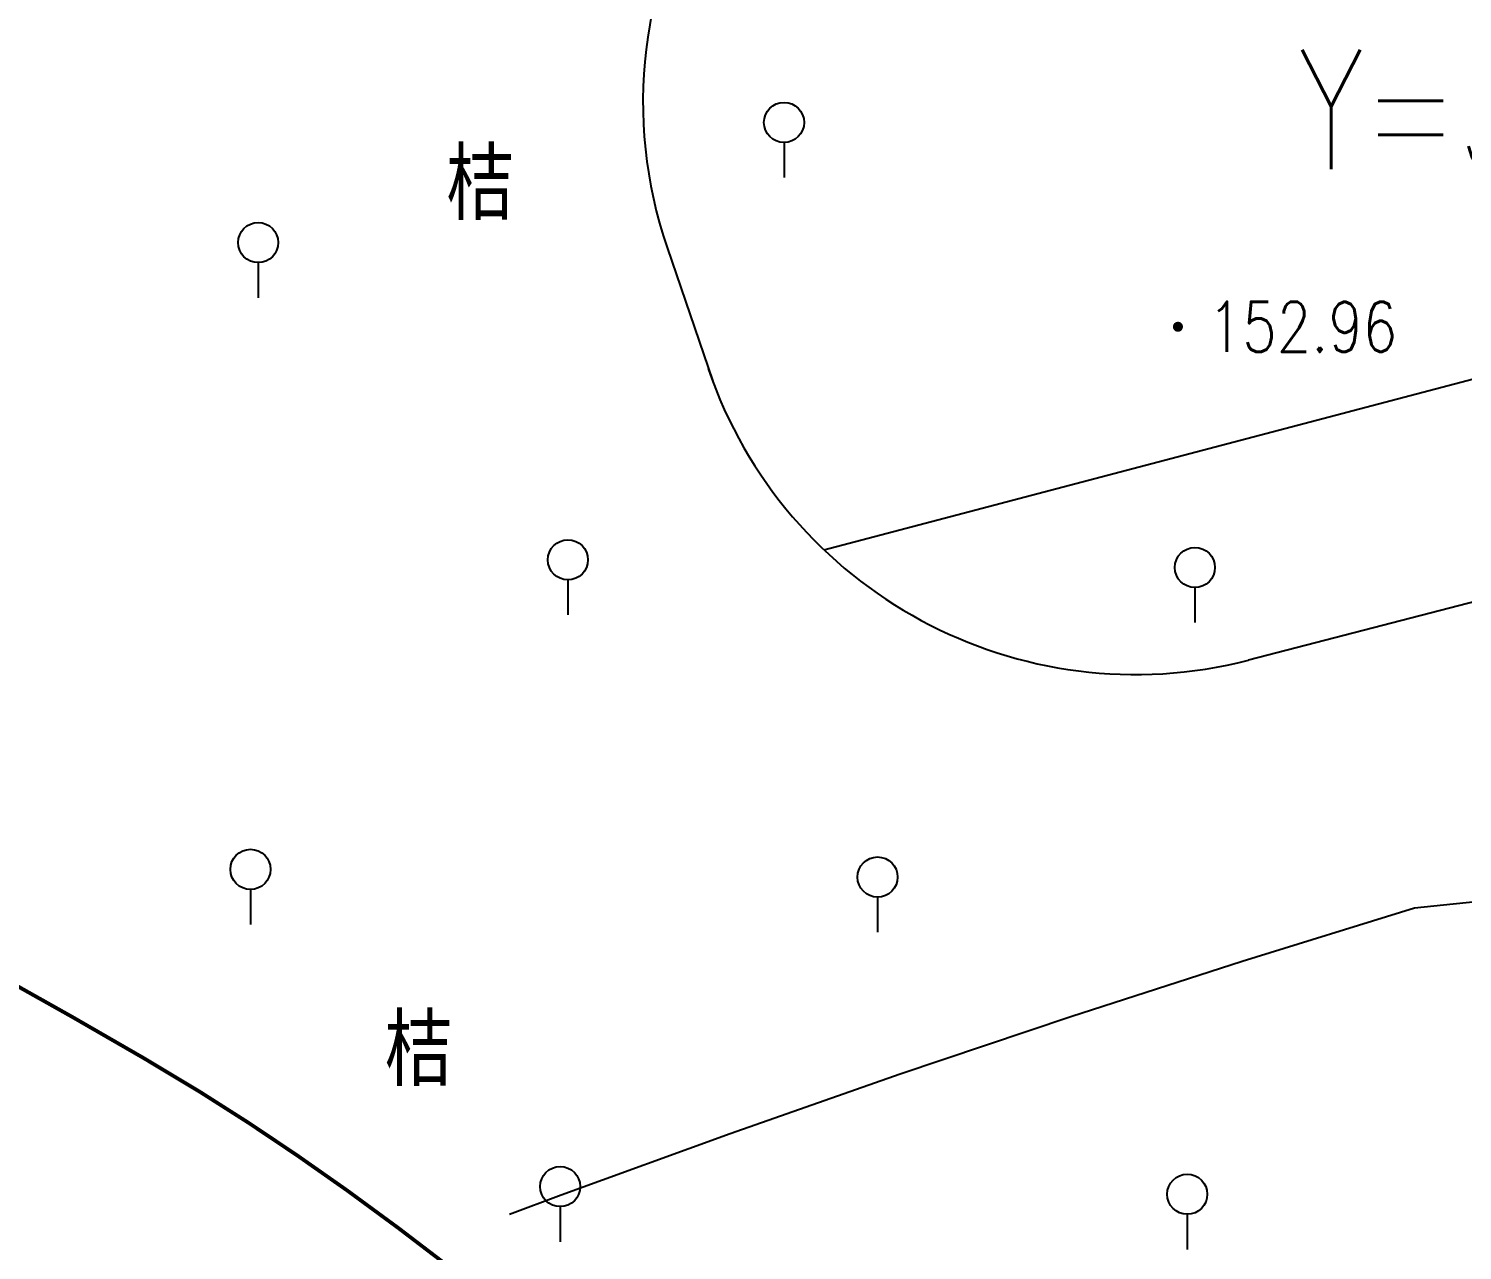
# Model space of a CAD drawing. Extents: x -809667 to 586099, y 3084146 to 3634412.
# Drawn here: x 381832.26 to 381860.84, y 3085624.05 to 3085648.42 of the extents above; entities that cross this region are included whole.
import ezdxf
from ezdxf.enums import TextEntityAlignment as Align

# ---------------------------------------------------------------- set-up
doc = ezdxf.new("R2010")
doc.units = 0
doc.header["$LTSCALE"] = 0.5
doc.linetypes.add('DASHDOT', pattern=[25.4, 12.7, -6.35, 0, -6.35])
doc.layers.get('0').update_dxf_attribs({"linetype": 'CONTINUOUS'})
for name, color, linetype in [('0-人行道线', 46, 'CONTINUOUS'), ('DIM_COOR', 3, 'CONTINUOUS'), ('dxt', 252, 'CONTINUOUS'), ('GCD', 252, 'CONTINUOUS'), ('RD-中线', 1, 'DASHDOT'), ('道路', 4, 'CONTINUOUS')]:
    doc.layers.add(name, color=color, linetype=linetype)
doc.styles.add('_TCH_DIM', font='SIMPLEX', dxfattribs={"bigfont": 'GBCBIG'})
doc.styles.add('HZ', font='', dxfattribs={"width": 0.8})
doc.styles.get("Standard").update_dxf_attribs({"font": 'rs.shx', "bigfont": 'hztxt.shx'})
doc.styles.get('HZ').set_extended_font_data('NSimSun')

# ---------------------------------------------------------------- blocks, each defined once
blk = doc.blocks.new('gc125')
at = {"color": 0}
blk.add_line((0, 0.8), (0, 2.2), dxfattribs=at)
blk.add_circle((0, 0), 0.8, dxfattribs=at)
blk = doc.blocks.new('GC200')
at = {"color": 0, "linetype": 'Continuous', "const_width": 0.2, "flags": 128}
blk.add_lwpolyline([(-0.1, 0, 1), (0.1, 0, 1)], format="xyb", close=True, dxfattribs=at)

msp = doc.modelspace()

# ---------------------------------------------------------------- linework, layer by layer
at = {"layer": '0-人行道线', "linetype": 'Continuous', "flags": 128}
msp.add_lwpolyline([(381848.111, 3085638.029), (381868.991, 3085643.522)], dxfattribs=at)
at = {"layer": 'dxt', "color": 252, "linetype": 'Continuous', "const_width": 0.075}
msp.add_lwpolyline([(381831.33, 3085629.719), (381833.118, 3085628.714), (381834.569, 3085627.877), (381835.682, 3085627.208), (381836.637, 3085626.6), (381837.612, 3085625.946), (381838.608, 3085625.247), (381839.624, 3085624.501), (381840.61, 3085623.748)], dxfattribs=at)
at = {"layer": 'RD-中线', "ltscale": 3}
for points in [[(382018.124, 3085658.234, -0.14829), (381984.988, 3085644.202), (381859.883, 3085630.876)], [(381806.865, 3085609.015, -0.048501), (381859.883, 3085630.876, -0.0763)]]:
    msp.add_lwpolyline(points, format="xyb", dxfattribs=at)
at = {"layer": '道路', "linetype": 'Continuous', "elevation": -859.056, "flags": 128}
msp.add_lwpolyline([(381855.039, 3085656.2), (381852.443, 3085655.892, 0.477113), (381844.983, 3085644.056)], format="xyb", dxfattribs=at)
msp.add_lwpolyline([(381844.983, 3085644.056), (381845.893, 3085641.392)], dxfattribs=at)
at = {"layer": '道路', "linetype": 'Continuous', "flags": 128}
msp.add_lwpolyline([(381868.008, 3085638.781), (381856.577, 3085635.827)], dxfattribs=at)
at = {"layer": '道路', "linetype": 'Continuous'}
msp.add_arc((381854.324, 3085644.54), 9, 198.7891, 284.4918, dxfattribs=at)

# ---------------------------------------------------------------- block references
at = {"layer": 'dxt', "color": 8, "linetype": 'Continuous', "xscale": 0.5, "yscale": 0.5, "rotation": 180}
for p in [(381847.315, 3085646.55, 1.219), (381836.831, 3085644.154, 1.219), (381843.006, 3085637.827, 1.219), (381855.507, 3085637.674, 1.219), (381836.678, 3085631.653, 1.219), (381849.18, 3085631.5, 1.219), (381842.852, 3085625.326, 1.219), (381855.354, 3085625.173, 1.218)]:
    msp.add_blockref('gc125', p, dxfattribs=at)
at = {"layer": 'GCD', "color": 8, "linetype": 'Continuous'}
ref = msp.add_blockref('GC200', (381855.168, 3085642.475, 152.959), dxfattribs=dict(at, xscale=0.5, yscale=0.5, zscale=0.5))
ref.add_attrib('height', '152.96', dxfattribs={"linetype": 'Continuous', "height": 1, "width": 0.8}).set_placement((381855.768, 3085642.475, 152.959), align=Align.MIDDLE_LEFT)

# ---------------------------------------------------------------- texts
at = {"layer": 'DIM_COOR', "color": 7, "linetype": 'Continuous', "style": '_TCH_DIM', "width": 0.705882}
msp.add_text('Y=381846.556', height=2.38, dxfattribs=at).set_placement((381857.576, 3085645.621))
at = {"layer": 'dxt', "color": 252, "linetype": 'Continuous', "style": 'HZ', "width": 0.8}
for p in [(381841.258, 3085645.387), (381840.031, 3085628.116)]:
    msp.add_text('桔', height=1.25, dxfattribs=at).set_placement(p, align=Align.MIDDLE)

doc.saveas('drawing.dxf')
